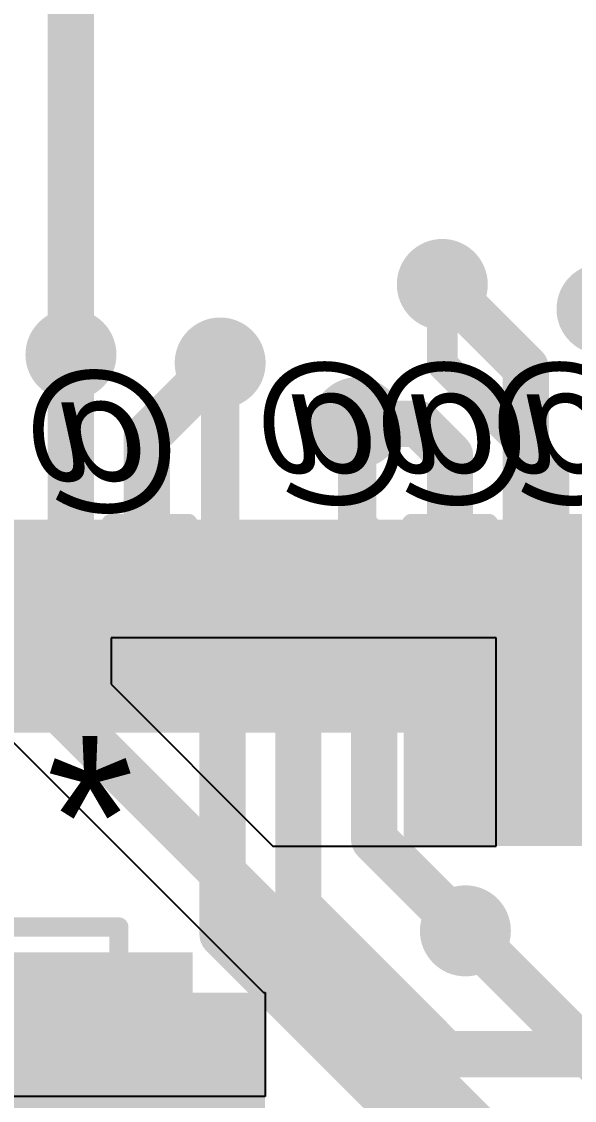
# Model space of a CAD drawing. Header units: millimetres. Extents: x -1.41 to 1.31, y -0.13 to 2.68.
# Drawn here: x -0.1053 to 0.0383, y 0.708 to 0.9879 of the extents above; entities that cross this region are included whole.
import ezdxf

# ---------------------------------------------------------------- set-up
doc = ezdxf.new("R2010")
doc.units = ezdxf.units.MM
doc.header["$MEASUREMENT"] = 0
for name, color, linetype in [('BottomLayer', 5, 'Continuous'), ('BottomOverlay', 54, 'Continuous'), ('BottomPaste', 16, 'Continuous'), ('BottomSolder', 6, 'Continuous'), ('Mechanical2', 216, 'Continuous'), ('TopLayer', 1, 'Continuous'), ('TopPaste', 8, 'Continuous'), ('TopSolder', 216, 'Continuous'), ('ViaHoleLayer', 16, 'Continuous')]:
    doc.layers.add(name, color=color, linetype=linetype)
doc.styles.add('Arial', font='', dxfattribs={"height": 0.2})
doc.styles.get('Arial').set_extended_font_data('Arial')

# ---------------------------------------------------------------- blocks, each defined once
blk = doc.blocks.new('LQFP_100_6')
at = {"layer": 'TopLayer'}
for points in [[(-0.09252, -0.2815), (-0.09252, -0.32874), (-0.10433, -0.32874), (-0.10433, -0.2815)], [(-0.07283, -0.2815), (-0.07283, -0.32874), (-0.08465, -0.32874), (-0.08465, -0.2815)], [(-0.05315, -0.2815), (-0.05315, -0.32874), (-0.06496, -0.32874), (-0.06496, -0.2815)], [(-0.03346, -0.2815), (-0.03346, -0.32874), (-0.04528, -0.32874), (-0.04528, -0.2815)], [(-0.01378, -0.2815), (-0.01378, -0.32874), (-0.02559, -0.32874), (-0.02559, -0.2815)], [(0.00591, -0.2815), (0.00591, -0.32874), (-0.00591, -0.32874), (-0.00591, -0.2815)], [(0.02559, -0.2815), (0.02559, -0.32874), (0.01378, -0.32874), (0.01378, -0.2815)]]:
    blk.add_hatch(color=1, dxfattribs=at).paths.add_polyline_path(points)
at = {"layer": 'TopPaste'}
for points in [[(-0.09252, -0.2815), (-0.09252, -0.32874), (-0.10433, -0.32874), (-0.10433, -0.2815)], [(-0.07283, -0.2815), (-0.07283, -0.32874), (-0.08465, -0.32874), (-0.08465, -0.2815)], [(-0.05315, -0.2815), (-0.05315, -0.32874), (-0.06496, -0.32874), (-0.06496, -0.2815)], [(-0.03346, -0.2815), (-0.03346, -0.32874), (-0.04528, -0.32874), (-0.04528, -0.2815)], [(-0.01378, -0.2815), (-0.01378, -0.32874), (-0.02559, -0.32874), (-0.02559, -0.2815)], [(0.00591, -0.2815), (0.00591, -0.32874), (-0.00591, -0.32874), (-0.00591, -0.2815)], [(0.02559, -0.2815), (0.02559, -0.32874), (0.01378, -0.32874), (0.01378, -0.2815)]]:
    blk.add_hatch(color=8, dxfattribs=at).paths.add_polyline_path(points)
at = {"layer": 'TopSolder'}
for points in [[(-0.1082, -0.2775), (-0.1082, -0.33274), (-0.12802, -0.33274), (-0.12802, -0.2775)], [(-0.08852, -0.2775), (-0.08852, -0.33274), (-0.10833, -0.33274), (-0.10833, -0.2775)], [(-0.06883, -0.2775), (-0.06883, -0.33274), (-0.08865, -0.33274), (-0.08865, -0.2775)], [(-0.04915, -0.2775), (-0.04915, -0.33274), (-0.06896, -0.33274), (-0.06896, -0.2775)], [(-0.02946, -0.2775), (-0.02946, -0.33274), (-0.04928, -0.33274), (-0.04928, -0.2775)], [(-0.00978, -0.2775), (-0.00978, -0.33274), (-0.02959, -0.33274), (-0.02959, -0.2775)], [(0.00991, -0.2775), (0.00991, -0.33274), (-0.00991, -0.33274), (-0.00991, -0.2775)], [(0.02959, -0.2775), (0.02959, -0.33274), (0.00978, -0.33274), (0.00978, -0.2775)], [(0.04928, -0.2775), (0.04928, -0.33274), (0.02946, -0.33274), (0.02946, -0.2775)]]:
    blk.add_hatch(color=216, dxfattribs=at).paths.add_polyline_path(points)
blk = doc.blocks.new('CAP_CASE_A_B_8')
at = {"layer": 'BottomLayer'}
for points in [[(-0.07421, 0.02343), (-0.03248, 0.02343), (-0.03248, -0.02343), (-0.07421, -0.02343)], [(-0.07421, 0.02343), (-0.03248, 0.02343), (-0.03248, -0.02343), (-0.07421, -0.02343)], [(0.03248, 0.02343), (0.07421, 0.02343), (0.07421, -0.02343), (0.03248, -0.02343)]]:
    blk.add_hatch(color=5, dxfattribs=at).paths.add_polyline_path(points)
at = {"layer": 'BottomPaste'}
for points in [[(-0.07421, 0.02343), (-0.03248, 0.02343), (-0.03248, -0.02343), (-0.07421, -0.02343)], [(-0.07421, 0.02343), (-0.03248, 0.02343), (-0.03248, -0.02343), (-0.07421, -0.02343)], [(0.03248, 0.02343), (0.07421, 0.02343), (0.07421, -0.02343), (0.03248, -0.02343)]]:
    blk.add_hatch(color=16, dxfattribs=at).paths.add_polyline_path(points)
at = {"layer": 'BottomSolder'}
for points in [[(-0.07821, 0.02743), (-0.02848, 0.02743), (-0.02848, -0.02743), (-0.07821, -0.02743)], [(-0.07821, 0.02743), (-0.02848, 0.02743), (-0.02848, -0.02743), (-0.07821, -0.02743)], [(0.02848, 0.02743), (0.07821, 0.02743), (0.07821, -0.02743), (0.02848, -0.02743)]]:
    blk.add_hatch(color=6, dxfattribs=at).paths.add_polyline_path(points)
at = {"layer": 'BottomOverlay', "const_width": 0.005}
for points in [[(-0.059, 0.034), (0.059, 0.034)], [(-0.059, 0.027), (-0.059, 0.034)], [(0.059, 0.027), (0.059, 0.034)], [(-0.059, -0.034), (-0.059, -0.027)], [(0.059, -0.034), (0.059, -0.027)], [(-0.07295, -0.03992), (-0.07295, -0.02992)], [(-0.078, -0.035), (-0.068, -0.035)], [(-0.059, -0.034), (0.059, -0.034)]]:
    blk.add_lwpolyline(points, dxfattribs=at)
at = {"layer": 'BottomOverlay', "const_width": 0.0025}
for points in [[(-0.06025, 0.034, 1), (-0.05775, 0.034, 1)], [(-0.06025, 0.034, 1), (-0.05775, 0.034, 1)], [(0.05775, 0.034, 1), (0.06025, 0.034, 1)], [(0.05775, 0.034, 1), (0.06025, 0.034, 1)], [(-0.06025, 0.027, 1), (-0.05775, 0.027, 1)], [(0.05775, 0.027, 1), (0.06025, 0.027, 1)], [(-0.06025, -0.027, 1), (-0.05775, -0.027, 1)], [(0.05775, -0.027, 1), (0.06025, -0.027, 1)], [(-0.0742, -0.02992, 1), (-0.0717, -0.02992, 1)], [(-0.07925, -0.035, 1), (-0.07675, -0.035, 1)], [(-0.06925, -0.035, 1), (-0.06675, -0.035, 1)], [(-0.06025, -0.034, 1), (-0.05775, -0.034, 1)], [(-0.06025, -0.034, 1), (-0.05775, -0.034, 1)], [(0.05775, -0.034, 1), (0.06025, -0.034, 1)], [(0.05775, -0.034, 1), (0.06025, -0.034, 1)], [(-0.0742, -0.03992, 1), (-0.0717, -0.03992, 1)]]:
    blk.add_lwpolyline(points, format="xyb", close=True, dxfattribs=at)
blk = doc.blocks.new('R___0201_B_28')
at = {"layer": 'BottomLayer'}
for points in [[(-0.01614, 0.00728), (-0.00551, 0.00728), (-0.00551, -0.00728), (-0.01614, -0.00728)], [(0.00551, 0.00728), (0.01614, 0.00728), (0.01614, -0.00728), (0.00551, -0.00728)]]:
    blk.add_hatch(color=5, dxfattribs=at).paths.add_polyline_path(points)
at = {"layer": 'BottomPaste'}
for points in [[(-0.01614, 0.00728), (-0.00551, 0.00728), (-0.00551, -0.00728), (-0.01614, -0.00728)], [(0.00551, 0.00728), (0.01614, 0.00728), (0.01614, -0.00728), (0.00551, -0.00728)]]:
    blk.add_hatch(color=16, dxfattribs=at).paths.add_polyline_path(points)
at = {"layer": 'BottomSolder'}
for points in [[(-0.02014, 0.01128), (-0.00151, 0.01128), (-0.00151, -0.01128), (-0.02014, -0.01128)], [(0.00151, 0.01128), (0.02014, 0.01128), (0.02014, -0.01128), (0.00151, -0.01128)]]:
    blk.add_hatch(color=6, dxfattribs=at).paths.add_polyline_path(points)
at = {"layer": 'BottomOverlay', "const_width": 0.005}
for points in [[(-0.019, 0.01), (0.019, 0.01)], [(-0.019, 0.01), (-0.019, -0.01)], [(0.019, 0.01), (0.019, -0.01)], [(-0.019, -0.01), (0.019, -0.01)]]:
    blk.add_lwpolyline(points, dxfattribs=at)
at = {"layer": 'BottomOverlay', "const_width": 0.0025}
for points in [[(-0.02025, 0.01, 1), (-0.01775, 0.01, 1)], [(-0.02025, 0.01, 1), (-0.01775, 0.01, 1)], [(0.01775, 0.01, 1), (0.02025, 0.01, 1)], [(0.01775, 0.01, 1), (0.02025, 0.01, 1)], [(-0.02025, -0.01, 1), (-0.01775, -0.01, 1)], [(-0.02025, -0.01, 1), (-0.01775, -0.01, 1)], [(0.01775, -0.01, 1), (0.02025, -0.01, 1)], [(0.01775, -0.01, 1), (0.02025, -0.01, 1)]]:
    blk.add_lwpolyline(points, format="xyb", close=True, dxfattribs=at)
blk = doc.blocks.new('R___0201_B_30')
at = {"layer": 'BottomLayer'}
for points in [[(-0.01614, 0.00728), (-0.00551, 0.00728), (-0.00551, -0.00728), (-0.01614, -0.00728)], [(0.00551, 0.00728), (0.01614, 0.00728), (0.01614, -0.00728), (0.00551, -0.00728)]]:
    blk.add_hatch(color=5, dxfattribs=at).paths.add_polyline_path(points)
at = {"layer": 'BottomPaste'}
for points in [[(-0.01614, 0.00728), (-0.00551, 0.00728), (-0.00551, -0.00728), (-0.01614, -0.00728)], [(0.00551, 0.00728), (0.01614, 0.00728), (0.01614, -0.00728), (0.00551, -0.00728)]]:
    blk.add_hatch(color=16, dxfattribs=at).paths.add_polyline_path(points)
at = {"layer": 'BottomSolder'}
for points in [[(-0.02014, 0.01128), (-0.00151, 0.01128), (-0.00151, -0.01128), (-0.02014, -0.01128)], [(0.00151, 0.01128), (0.02014, 0.01128), (0.02014, -0.01128), (0.00151, -0.01128)]]:
    blk.add_hatch(color=6, dxfattribs=at).paths.add_polyline_path(points)
at = {"layer": 'BottomOverlay', "const_width": 0.005}
for points in [[(-0.019, 0.01), (0.019, 0.01)], [(-0.019, 0.01), (-0.019, -0.01)], [(0.019, 0.01), (0.019, -0.01)], [(-0.019, -0.01), (0.019, -0.01)]]:
    blk.add_lwpolyline(points, dxfattribs=at)
at = {"layer": 'BottomOverlay', "const_width": 0.0025}
for points in [[(-0.02025, 0.01, 1), (-0.01775, 0.01, 1)], [(-0.02025, 0.01, 1), (-0.01775, 0.01, 1)], [(0.01775, 0.01, 1), (0.02025, 0.01, 1)], [(0.01775, 0.01, 1), (0.02025, 0.01, 1)], [(-0.02025, -0.01, 1), (-0.01775, -0.01, 1)], [(-0.02025, -0.01, 1), (-0.01775, -0.01, 1)], [(0.01775, -0.01, 1), (0.02025, -0.01, 1)], [(0.01775, -0.01, 1), (0.02025, -0.01, 1)]]:
    blk.add_lwpolyline(points, format="xyb", close=True, dxfattribs=at)
blk = doc.blocks.new('R___0201_B_46')
at = {"layer": 'BottomLayer'}
for points in [[(-0.01614, 0.00728), (-0.00551, 0.00728), (-0.00551, -0.00728), (-0.01614, -0.00728)], [(0.00551, 0.00728), (0.01614, 0.00728), (0.01614, -0.00728), (0.00551, -0.00728)]]:
    blk.add_hatch(color=5, dxfattribs=at).paths.add_polyline_path(points)
at = {"layer": 'BottomPaste'}
for points in [[(-0.01614, 0.00728), (-0.00551, 0.00728), (-0.00551, -0.00728), (-0.01614, -0.00728)], [(0.00551, 0.00728), (0.01614, 0.00728), (0.01614, -0.00728), (0.00551, -0.00728)]]:
    blk.add_hatch(color=16, dxfattribs=at).paths.add_polyline_path(points)
at = {"layer": 'BottomSolder'}
for points in [[(-0.02014, 0.01128), (-0.00151, 0.01128), (-0.00151, -0.01128), (-0.02014, -0.01128)], [(0.00151, 0.01128), (0.02014, 0.01128), (0.02014, -0.01128), (0.00151, -0.01128)]]:
    blk.add_hatch(color=6, dxfattribs=at).paths.add_polyline_path(points)
at = {"layer": 'BottomOverlay', "const_width": 0.005}
for points in [[(-0.019, 0.01), (0.019, 0.01)], [(-0.019, 0.01), (-0.019, -0.01)], [(0.019, 0.01), (0.019, -0.01)], [(-0.019, -0.01), (0.019, -0.01)]]:
    blk.add_lwpolyline(points, dxfattribs=at)
at = {"layer": 'BottomOverlay', "const_width": 0.0025}
for points in [[(-0.02025, 0.01, 1), (-0.01775, 0.01, 1)], [(-0.02025, 0.01, 1), (-0.01775, 0.01, 1)], [(0.01775, 0.01, 1), (0.02025, 0.01, 1)], [(0.01775, 0.01, 1), (0.02025, 0.01, 1)], [(-0.02025, -0.01, 1), (-0.01775, -0.01, 1)], [(-0.02025, -0.01, 1), (-0.01775, -0.01, 1)], [(0.01775, -0.01, 1), (0.02025, -0.01, 1)], [(0.01775, -0.01, 1), (0.02025, -0.01, 1)]]:
    blk.add_lwpolyline(points, format="xyb", close=True, dxfattribs=at)

msp = doc.modelspace()

# ---------------------------------------------------------------- hatches: boundary and pattern name
at = {"layer": 'BottomLayer'}
h = msp.add_hatch(color=5, dxfattribs=at)
edge = h.paths.add_edge_path()
edge.add_arc((0.004, 0.91972), 0.01181, 0, 360)
h = msp.add_hatch(color=5, dxfattribs=at)
edge = h.paths.add_edge_path()
edge.add_arc((0.04546, 0.91334), 0.01181, 0, 360)
h = msp.add_hatch(color=5, dxfattribs=at)
edge = h.paths.add_edge_path()
edge.add_arc((-0.09243, 0.90153), 0.01181, 0, 360)
h = msp.add_hatch(color=5, dxfattribs=at)
edge = h.paths.add_edge_path()
edge.add_arc((-0.05368, 0.89934), 0.01181, 0, 360)
h = msp.add_hatch(color=5, dxfattribs=at)
edge = h.paths.add_edge_path()
edge.add_arc((-0.01809, 0.88385), 0.01181, 0, 360)
for points in [[(-0.082, 0.816), (0.162, 0.816), (0.162, 0.8337), (-0.082, 0.8337)], [(-0.006, 0.78653), (0.153, 0.78653), (0.153, 0.822), (-0.006, 0.822)], [(-0.006, 0.774), (0.067, 0.774), (0.067, 0.8), (-0.006, 0.8)], [(-0.042, 0.695), (-0.042, 0.736), (-0.148, 0.736), (-0.148, 0.695)]]:
    msp.add_hatch(color=5, dxfattribs=at).paths.add_polyline_path(points)
h = msp.add_hatch(color=5, dxfattribs=at)
edge = h.paths.add_edge_path()
edge.add_arc((0.014, 0.78761), 0.01181, 0, 360)
h = msp.add_hatch(color=5, dxfattribs=at)
edge = h.paths.add_edge_path()
edge.add_arc((0.01, 0.752), 0.01181, 0, 360)
h = msp.add_hatch(color=5, dxfattribs=at)
edge = h.paths.add_edge_path()
edge.add_arc((-0.055, 0.716), 0.01181, 0, 360)
at = {"layer": 'TopLayer'}
h = msp.add_hatch(color=1, dxfattribs=at)
edge = h.paths.add_edge_path()
edge.add_arc((0.004, 0.91972), 0.01181, 0, 360)
h = msp.add_hatch(color=1, dxfattribs=at)
edge = h.paths.add_edge_path()
edge.add_arc((0.04546, 0.91334), 0.01181, 0, 360)
h = msp.add_hatch(color=1, dxfattribs=at)
edge = h.paths.add_edge_path()
edge.add_arc((-0.09243, 0.90153), 0.01181, 0, 360)
h = msp.add_hatch(color=1, dxfattribs=at)
edge = h.paths.add_edge_path()
edge.add_arc((-0.05368, 0.89934), 0.01181, 0, 360)
h = msp.add_hatch(color=1, dxfattribs=at)
edge = h.paths.add_edge_path()
edge.add_arc((-0.01809, 0.88385), 0.01181, 0, 360)
h = msp.add_hatch(color=1, dxfattribs=at)
edge = h.paths.add_edge_path()
edge.add_arc((0.014, 0.78761), 0.01181, 0, 360)
h = msp.add_hatch(color=1, dxfattribs=at)
edge = h.paths.add_edge_path()
edge.add_arc((0.01, 0.752), 0.01181, 0, 360)
h = msp.add_hatch(color=1, dxfattribs=at)
edge = h.paths.add_edge_path()
edge.add_arc((-0.055, 0.716), 0.01181, 0, 360)
at = {"layer": 'ViaHoleLayer'}
h = msp.add_hatch(color=16, dxfattribs=at)
edge = h.paths.add_edge_path()
edge.add_arc((0.004, 0.91972), 0.00591, 0, 360)
h = msp.add_hatch(color=16, dxfattribs=at)
edge = h.paths.add_edge_path()
edge.add_arc((-0.09243, 0.90153), 0.00591, 0, 360)
h = msp.add_hatch(color=16, dxfattribs=at)
edge = h.paths.add_edge_path()
edge.add_arc((-0.05368, 0.89934), 0.00591, 0, 360)
h = msp.add_hatch(color=16, dxfattribs=at)
edge = h.paths.add_edge_path()
edge.add_arc((-0.01809, 0.88385), 0.00591, 0, 360)
h = msp.add_hatch(color=16, dxfattribs=at)
edge = h.paths.add_edge_path()
edge.add_arc((0.014, 0.78761), 0.00591, 0, 360)
h = msp.add_hatch(color=16, dxfattribs=at)
edge = h.paths.add_edge_path()
edge.add_arc((0.01, 0.752), 0.00591, 0, 360)
h = msp.add_hatch(color=16, dxfattribs=at)
edge = h.paths.add_edge_path()
edge.add_arc((-0.055, 0.716), 0.00591, 0, 360)

# ---------------------------------------------------------------- linework, layer by layer
at = {"layer": 'BottomLayer'}
for p, q in [((0.018, 0.828), (-0.082, 0.828)), ((-0.082, 0.828), (-0.082, 0.816)), ((0.018, 0.774), (0.018, 0.828)), ((-0.082, 0.816), (-0.04, 0.774)), ((-0.108, 0.80153), (-0.04247, 0.736)), ((-0.04, 0.774), (0.018, 0.774)), ((-0.04247, 0.736), (-0.042, 0.736)), ((-0.042, 0.736), (-0.042, 0.727)), ((-0.042, 0.727), (-0.042, 0.709)), ((-0.066, 0.709), (-0.111, 0.709)), ((-0.042, 0.709), (-0.066, 0.709))]:
    msp.add_line(p, q, dxfattribs=at)
for points, const_width in [([(-0.09243, 0.90153), (-0.09243, 1.07943)], 0.012), ([(0.004, 0.899), (0.004, 0.91972)], 0.008), ([(-0.05368, 0.8557), (-0.05368, 0.89934)], 0.01), ([(0.004, 0.899), (0.033, 0.87)], 0.008), ([(-0.01809, 0.85717), (-0.01809, 0.88385)], 0.01), ([(0.033, 0.85084), (0.033, 0.87)], 0.008), ([(-0.05985, 0.84953), (-0.05368, 0.8557)], 0.01), ([(-0.01809, 0.85717), (-0.01045, 0.84953)], 0.01), ([(-0.072, 0.84953), (-0.07168, 0.84984)], 0.01), ([(-0.072, 0.84953), (-0.05985, 0.84953)], 0.01), ([(-0.01045, 0.84953), (0.006, 0.84953)], 0.01), ([(0.033, 0.85084), (0.03325, 0.85059)], 0.008), ([(0.03325, 0.84953), (0.03325, 0.85059)], 0.008), ([(-0.12, 0.834), (0.207, 0.507)], 0.012), ([(0.01, 0.752), (0.202, 0.56)], 0.012), ([(-0.08603, 0.72703), (-0.075, 0.716)], 0.025)]:
    msp.add_lwpolyline(points, dxfattribs=dict(at, const_width=const_width))
for points, const_width in [([(0.002, 0.91972, 1), (0.006, 0.91972, 1)], 0.004), ([(-0.09543, 0.90153, 1), (-0.08943, 0.90153, 1)], 0.006), ([(-0.05618, 0.89934, 1), (-0.05118, 0.89934, 1)], 0.005), ([(0.002, 0.899, 1), (0.006, 0.899, 1)], 0.004), ([(0.002, 0.899, 1), (0.006, 0.899, 1)], 0.004), ([(-0.02059, 0.88385, 1), (-0.01559, 0.88385, 1)], 0.005), ([(0.031, 0.87, 1), (0.035, 0.87, 1)], 0.004), ([(0.031, 0.87, 1), (0.035, 0.87, 1)], 0.004), ([(-0.05618, 0.8557, 1), (-0.05118, 0.8557, 1)], 0.005), ([(-0.05618, 0.8557, 1), (-0.05118, 0.8557, 1)], 0.005), ([(-0.02059, 0.85717, 1), (-0.01559, 0.85717, 1)], 0.005), ([(-0.02059, 0.85717, 1), (-0.01559, 0.85717, 1)], 0.005), ([(-0.0745, 0.84953, 1), (-0.0695, 0.84953, 1)], 0.005), ([(-0.0745, 0.84953, 1), (-0.0695, 0.84953, 1)], 0.005), ([(-0.07419, 0.84984, 1), (-0.06918, 0.84984, 1)], 0.005), ([(-0.06235, 0.84953, 1), (-0.05735, 0.84953, 1)], 0.005), ([(-0.06235, 0.84953, 1), (-0.05735, 0.84953, 1)], 0.005), ([(-0.01295, 0.84953, 1), (-0.00795, 0.84953, 1)], 0.005), ([(-0.01295, 0.84953, 1), (-0.00795, 0.84953, 1)], 0.005), ([(0.0035, 0.84953, 1), (0.0085, 0.84953, 1)], 0.005), ([(0.031, 0.85084, 1), (0.035, 0.85084, 1)], 0.004), ([(0.031, 0.85084, 1), (0.035, 0.85084, 1)], 0.004), ([(0.03125, 0.85059, 1), (0.03525, 0.85059, 1)], 0.004), ([(0.03125, 0.85059, 1), (0.03525, 0.85059, 1)], 0.004), ([(0.03125, 0.84953, 1), (0.03525, 0.84953, 1)], 0.004), ([(0.007, 0.752, 1), (0.013, 0.752, 1)], 0.006), ([(-0.09228, 0.72703, 1), (-0.07978, 0.72703, 1)], 0.0125), ([(-0.08125, 0.716, 1), (-0.06875, 0.716, 1)], 0.0125)]:
    msp.add_lwpolyline(points, format="xyb", close=True, dxfattribs=dict(at, const_width=const_width))
at = {"layer": 'Mechanical2', "const_width": 0.015}
msp.add_lwpolyline([(1.30453, 0.77794, -5.376897), (1.30384, 1.78291)], format="xyb", dxfattribs=at)
at = {"layer": 'TopLayer', "const_width": 0.012}
for points in [[(0.004, 0.91972), (0.02568, 0.89803)], [(-0.09243, 0.83104), (-0.09243, 0.90095)], [(-0.07274, 0.88028), (-0.05368, 0.89934)], [(-0.05368, 0.89934), (-0.05368, 0.89934)], [(0.02568, 0.83104), (0.02568, 0.89803)], [(-0.01809, 0.88385), (-0.01783, 0.88358)], [(-0.01783, 0.88358), (-0.01683, 0.88258)], [(-0.01783, 0.88358), (-0.0022, 0.88358)], [(-0.0022, 0.88358), (0.006, 0.87538)], [(-0.07274, 0.83104), (-0.07274, 0.88028)], [(0.006, 0.83104), (0.006, 0.87538)], [(-0.05306, 0.7511), (-0.05306, 0.83104)], [(-0.03337, 0.75828), (-0.03337, 0.83104)], [(-0.01369, 0.77569), (-0.01369, 0.83104)], [(-0.01369, 0.77569), (0.01, 0.752)], [(-0.03337, 0.75828), (0.00491, 0.72)], [(-0.05306, 0.7511), (-0.00296, 0.701)], [(0.00491, 0.72), (0.592, 0.72)]]:
    msp.add_lwpolyline(points, dxfattribs=at)
at = {"layer": 'TopLayer', "const_width": 0.006}
for points in [[(0.001, 0.91972, 1), (0.007, 0.91972, 1)], [(-0.09543, 0.90095, 1), (-0.08943, 0.90095, 1)], [(-0.05668, 0.89934, 1), (-0.05068, 0.89934, 1)], [(-0.05668, 0.89934, 1), (-0.05068, 0.89934, 1)], [(-0.05668, 0.89934, 1), (-0.05068, 0.89934, 1)], [(0.02269, 0.89803, 1), (0.02868, 0.89803, 1)], [(0.02269, 0.89803, 1), (0.02868, 0.89803, 1)], [(-0.02109, 0.88385, 1), (-0.01509, 0.88385, 1)], [(-0.02083, 0.88358, 1), (-0.01483, 0.88358, 1)], [(-0.02083, 0.88358, 1), (-0.01483, 0.88358, 1)], [(-0.02083, 0.88358, 1), (-0.01483, 0.88358, 1)], [(-0.01983, 0.88258, 1), (-0.01383, 0.88258, 1)], [(-0.0052, 0.88358, 1), (0.0008, 0.88358, 1)], [(-0.0052, 0.88358, 1), (0.0008, 0.88358, 1)], [(-0.07574, 0.88028, 1), (-0.06974, 0.88028, 1)], [(-0.07574, 0.88028, 1), (-0.06974, 0.88028, 1)], [(0.003, 0.87538, 1), (0.009, 0.87538, 1)], [(0.003, 0.87538, 1), (0.009, 0.87538, 1)], [(-0.09543, 0.83104, 1), (-0.08943, 0.83104, 1)], [(-0.07574, 0.83104, 1), (-0.06974, 0.83104, 1)], [(-0.05606, 0.83104, 1), (-0.05006, 0.83104, 1)], [(-0.03637, 0.83104, 1), (-0.03037, 0.83104, 1)], [(-0.01669, 0.83104, 1), (-0.01069, 0.83104, 1)], [(0.003, 0.83104, 1), (0.009, 0.83104, 1)], [(0.02269, 0.83104, 1), (0.02868, 0.83104, 1)], [(-0.01669, 0.77569, 1), (-0.01069, 0.77569, 1)], [(-0.01669, 0.77569, 1), (-0.01069, 0.77569, 1)], [(-0.03637, 0.75828, 1), (-0.03037, 0.75828, 1)], [(-0.03637, 0.75828, 1), (-0.03037, 0.75828, 1)], [(-0.05606, 0.7511, 1), (-0.05006, 0.7511, 1)], [(-0.05606, 0.7511, 1), (-0.05006, 0.7511, 1)], [(0.007, 0.752, 1), (0.013, 0.752, 1)], [(0.00191, 0.72, 1), (0.00791, 0.72, 1)], [(0.00191, 0.72, 1), (0.00791, 0.72, 1)]]:
    msp.add_lwpolyline(points, format="xyb", close=True, dxfattribs=at)

# ---------------------------------------------------------------- block references
for name, p in [('LQFP_100_6', (0.006, 1.13616)), ('CAP_CASE_A_B_8', (-0.139, 0.719))]:
    msp.add_blockref(name, p)
at = {"rotation": 90}
for name, p in [('R___0201_B_46', (-0.072, 0.8387)), ('R___0201_B_30', (0.006, 0.8387)), ('R___0201_B_28', (0.03325, 0.8387))]:
    msp.add_blockref(name, p, dxfattribs=at)

# ---------------------------------------------------------------- texts
at = {"layer": 'BottomOverlay', "style": 'Arial', "text_generation_flag": 2}
for s, height, p in [('@', 0.03, (-0.00349, 0.86823)), ('@', 0.03, (0.02751, 0.86823)), ('@', 0.03, (0.05751, 0.86823)), ('@', 0.03, (-0.06335, 0.86618)), ('*', 0.042, (-0.076, 0.76053))]:
    msp.add_text(s, height=height, rotation=360, dxfattribs=at).set_placement(p)

doc.saveas('drawing.dxf')
